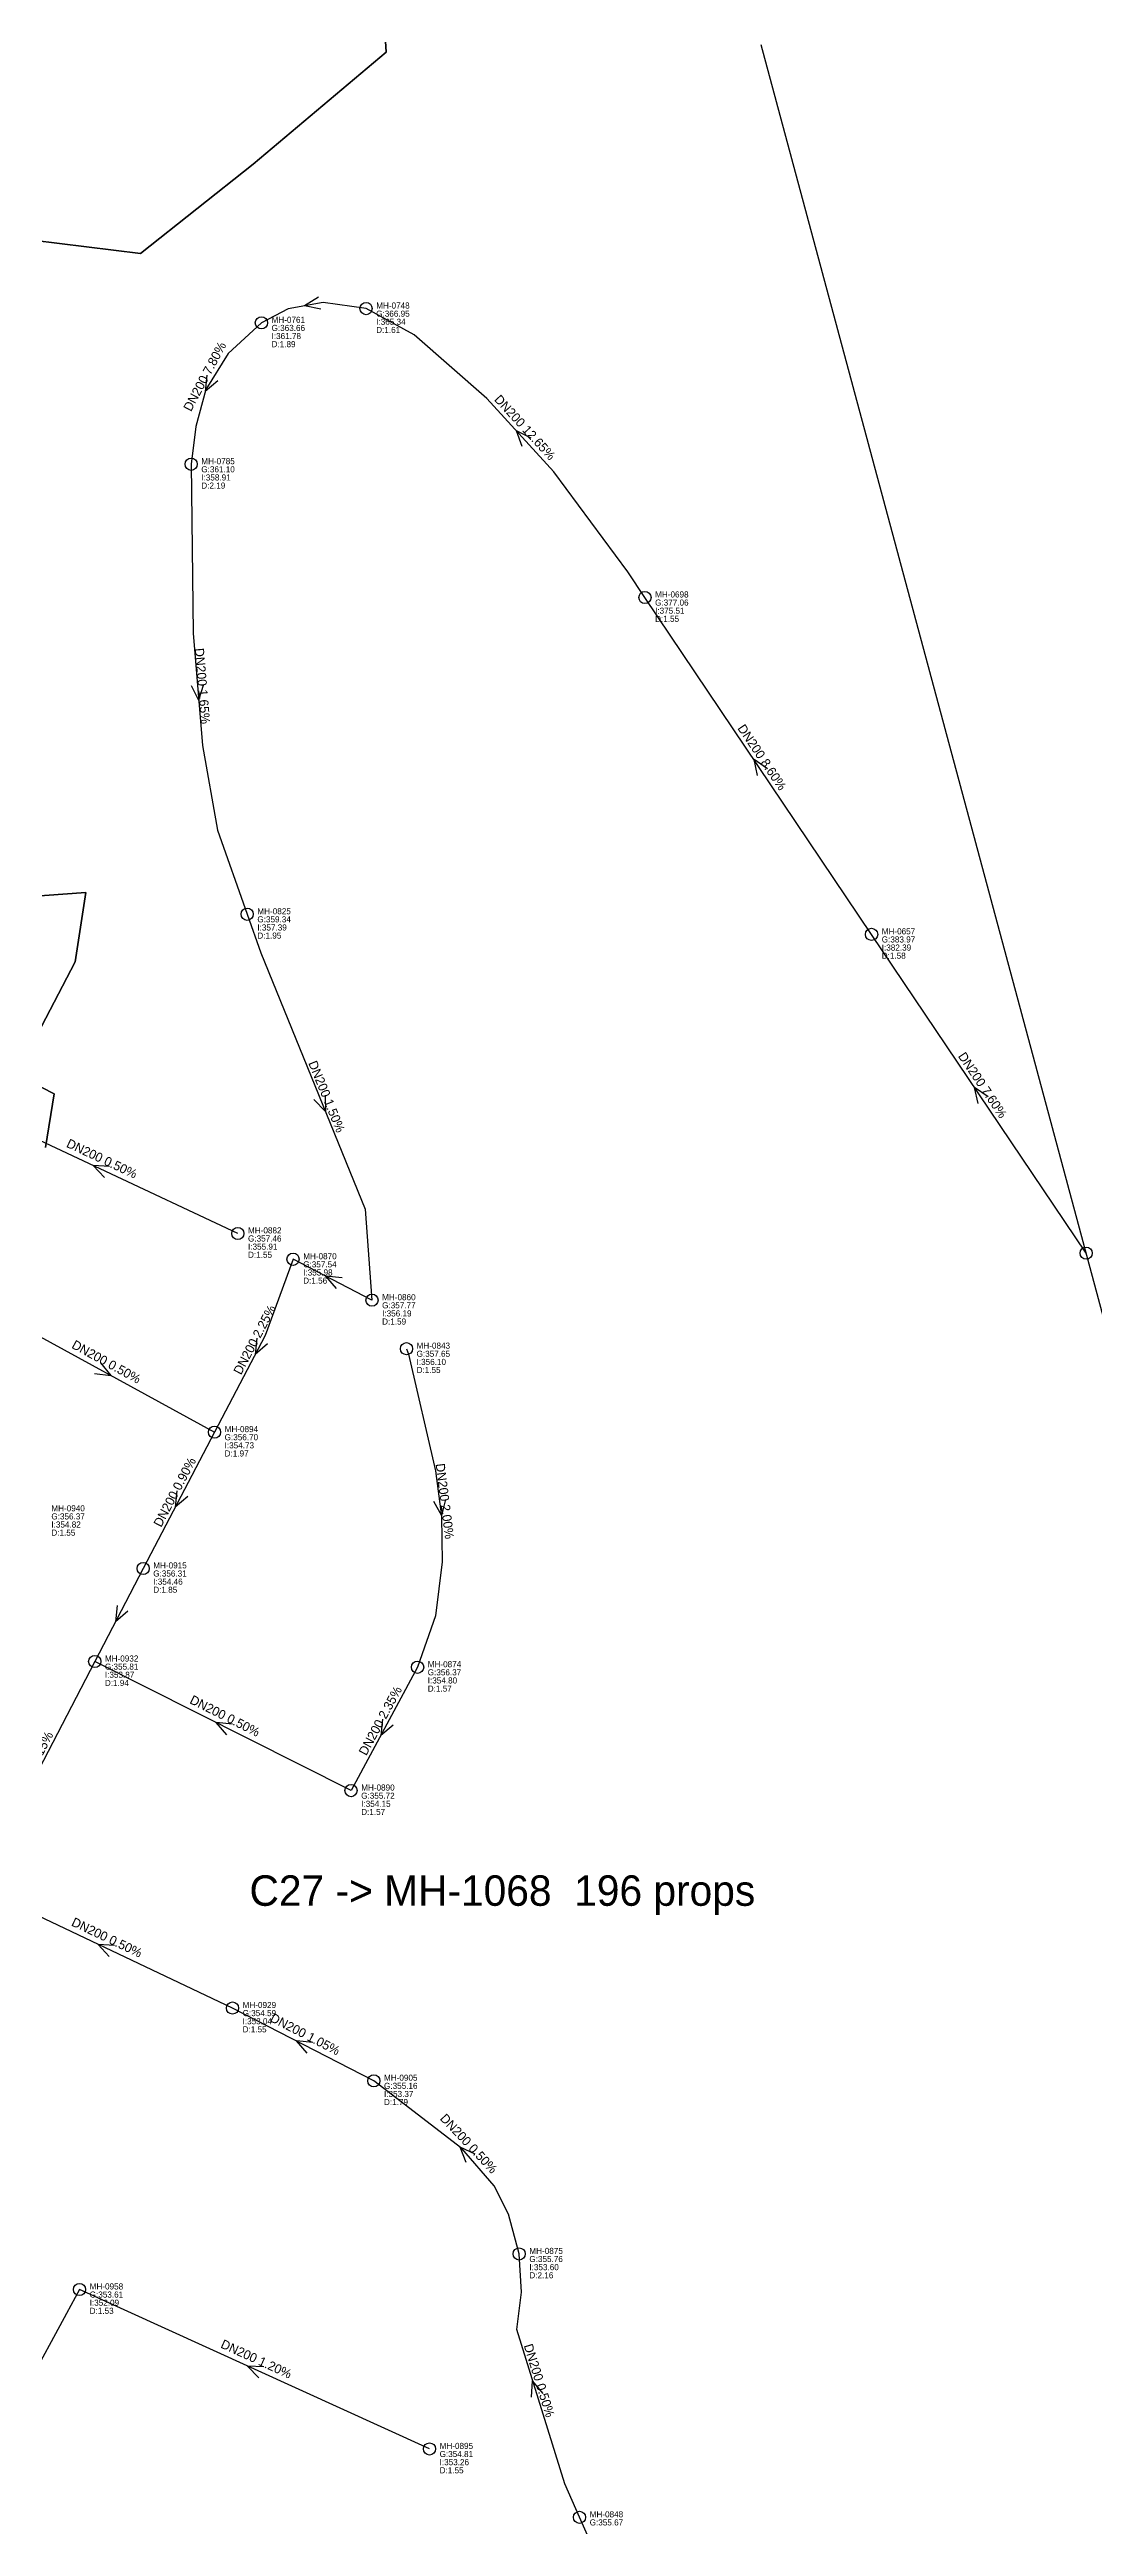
# Model space of a CAD drawing. Header units: metres. Extents: x 449149 to 451990, y 2566737 to 2570847.
# Drawn here: x 451067.4 to 451273.4, y 2567254.8 to 2567742.8 of the extents above; entities that cross this region are included whole.
import ezdxf
from ezdxf.enums import TextEntityAlignment as Align

# ---------------------------------------------------------------- set-up
doc = ezdxf.new("R2010")
doc.units = ezdxf.units.M
for name, color, linetype in [('SEW-CATCHMENT', 4, 'Continuous'), ('SEW-CATCHMENT-LABEL', 4, 'Continuous'), ('SEW-LABEL', 2, 'Continuous'), ('SEW-MH', 7, 'Continuous'), ('SEW-MH-LABEL', 8, 'Continuous'), ('SEW-PIPE-DN200', 3, 'Continuous')]:
    doc.layers.add(name, color=color, linetype=linetype)

msp = doc.modelspace()

# ---------------------------------------------------------------- linework, layer by layer
at = {"layer": 'SEW-CATCHMENT'}
for points in [[(451064.07, 2567705.29), (451085.38, 2567702.62), (451107.56, 2567720.25), (451133.78, 2567742.28), (451132.45, 2567763.78)], [(451132.45, 2567763.78), (451133.78, 2567742.28), (451107.56, 2567720.25), (451085.38, 2567702.62), (451064.07, 2567705.29)], [(451207.65, 2567743.81), (451437.78, 2566888.66)], [(451066.65, 2567526.48), (451068.33, 2567537.09), (451060.93, 2567540.92), (451072.45, 2567563.11), (451074.61, 2567576.74), (451007.6, 2567571.89)], [(451007.6, 2567571.89), (451074.61, 2567576.74), (451072.45, 2567563.11), (451060.93, 2567540.92), (451068.33, 2567537.09), (451066.65, 2567526.48)]]:
    msp.add_lwpolyline(points, dxfattribs=at)
at = {"layer": 'SEW-LABEL'}
for p, q in [((451120.44, 2567694.04), (451117.7, 2567692.33)), ((451120.87, 2567691.68), (451117.7, 2567692.33)), ((451098.46, 2567678.67), (451098.11, 2567675.46)), ((451100.58, 2567677.55), (451098.11, 2567675.46)), ((451160.6, 2567664.65), (451159.46, 2567667.68)), ((451162.37, 2567666.28), (451159.46, 2567667.68)), ((451095.36, 2567617.55), (451096.8, 2567614.66)), ((451097.75, 2567617.75), (451096.8, 2567614.66)), ((451206.96, 2567599.77), (451206.28, 2567602.93)), ((451208.95, 2567601.11), (451206.28, 2567602.93)), ((451119.54, 2567535.95), (451121.79, 2567533.62)), ((451121.77, 2567536.85), (451121.79, 2567533.62)), ((451250.44, 2567535.18), (451249.76, 2567538.34)), ((451252.43, 2567536.52), (451249.76, 2567538.34)), ((451078.23, 2567520.58), (451076.02, 2567522.94)), ((451079.25, 2567522.75), (451076.02, 2567522.94)), ((451123.98, 2567498.7), (451121.87, 2567501.15)), ((451125.08, 2567500.83), (451121.87, 2567501.15)), ((451108.28, 2567488.92), (451107.95, 2567485.7)), ((451110.41, 2567487.8), (451107.95, 2567485.7)), ((451076.32, 2567481.96), (451079.53, 2567481.58)), ((451077.47, 2567484.07), (451079.53, 2567481.58)), ((451092.54, 2567458.89), (451092.21, 2567455.68)), ((451094.66, 2567457.78), (451092.21, 2567455.68)), ((451143.09, 2567456.85), (451144.65, 2567454.03)), ((451145.47, 2567457.15), (451144.65, 2567454.03)), ((451080.73, 2567436.29), (451080.41, 2567433.07)), ((451082.86, 2567435.18), (451080.41, 2567433.07)), ((451133.07, 2567413.85), (451132.7, 2567410.64)), ((451102.4, 2567410.78), (451100.26, 2567413.2)), ((451103.47, 2567412.92), (451100.26, 2567413.2)), ((451135.18, 2567412.71), (451132.7, 2567410.64)), ((451079.21, 2567367.14), (451077.01, 2567369.51)), ((451080.23, 2567369.31), (451077.01, 2567369.51)), ((451118.2, 2567348.05), (451116.08, 2567350.49)), ((451119.3, 2567350.19), (451116.08, 2567350.49)), ((451149.56, 2567326.53), (451148.38, 2567329.54)), ((451151.31, 2567328.18), (451148.38, 2567329.54)), ((451108.69, 2567284.1), (451106.46, 2567286.43)), ((451109.69, 2567286.28), (451106.46, 2567286.43)), ((451162.4, 2567280.33), (451162.65, 2567283.55)), ((451164.69, 2567281.05), (451162.65, 2567283.55))]:
    msp.add_line(p, q, dxfattribs=at)
at = {"layer": 'SEW-MH'}
for centre in [(451129.81, 2567691.79), (451109.19, 2567688.98), (451095.34, 2567661.12), (451184.78, 2567634.87), (451106.39, 2567572.46), (451229.45, 2567568.5), (451104.55, 2567509.58), (451271.74, 2567505.68), (451115.42, 2567504.49), (451130.98, 2567496.42), (451137.77, 2567486.87), (451099.94, 2567470.43), (451085.87, 2567443.58), (451076.34, 2567425.23), (451139.97, 2567424.11), (451126.85, 2567399.81), (451103.48, 2567356.97), (451131.35, 2567342.64), (451160, 2567308.52), (451073.34, 2567301.52), (451142.31, 2567270.1), (451171.89, 2567256.63)]:
    msp.add_circle(centre, 1.2, dxfattribs=at)
at = {"layer": 'SEW-PIPE-DN200'}
for points in [[(451129.81, 2567691.79), (451129.81, 2567691.79), (451121.35, 2567692.98), (451114.43, 2567691.74), (451109.19, 2567688.98), (451109.19, 2567688.98)], [(451184.78, 2567634.87), (451181.39, 2567639.9), (451166.82, 2567659.65), (451153.6, 2567674.06), (451139.27, 2567686.6), (451129.81, 2567691.79)], [(451109.19, 2567688.98), (451102.64, 2567682.94), (451098.25, 2567675.87), (451096.26, 2567668.55), (451095.34, 2567661.12)], [(451095.34, 2567661.12), (451095.34, 2567661.12), (451095.71, 2567627.86), (451097.55, 2567605.69), (451100.55, 2567589.02), (451106.39, 2567572.46)], [(451229.45, 2567568.5), (451184.78, 2567634.87)], [(451106.39, 2567572.46), (451109.07, 2567564.85), (451129.64, 2567514.33), (451130.98, 2567496.42)], [(451271.74, 2567505.68), (451229.45, 2567568.5)], [(451104.55, 2567509.58), (451050.21, 2567535.02)], [(451115.42, 2567504.49), (451109.93, 2567489.47), (451099.94, 2567470.43)], [(451130.98, 2567496.42), (451115.42, 2567504.49)], [(451056.48, 2567494.17), (451099.94, 2567470.43)], [(451137.77, 2567486.87), (451138.18, 2567485.82), (451143.48, 2567462.8), (451144.69, 2567453.83), (451144.8, 2567444.86), (451143.5, 2567434.27), (451139.97, 2567424.11), (451139.97, 2567424.11)], [(451099.94, 2567470.43), (451085.87, 2567443.58)], [(451085.87, 2567443.58), (451076.34, 2567425.23)], [(451076.34, 2567425.23), (451053.25, 2567380.76)], [(451126.85, 2567399.81), (451076.34, 2567425.23)], [(451139.97, 2567424.11), (451126.85, 2567399.81)], [(451103.48, 2567356.97), (451053.25, 2567380.76)], [(451131.35, 2567342.64), (451131.35, 2567342.64), (451103.48, 2567356.97)], [(451160, 2567308.52), (451157.88, 2567316.37), (451155.03, 2567321.92), (451148.68, 2567329.29), (451131.35, 2567342.64)], [(451171.89, 2567256.63), (451168.97, 2567263.24), (451159.53, 2567293.61), (451160.42, 2567300.96), (451160, 2567308.52), (451160, 2567308.52)], [(451073.34, 2567301.52), (451053.61, 2567265.27)], [(451142.31, 2567270.1), (451073.34, 2567301.52)], [(451176.91, 2567245.27), (451171.89, 2567256.63)]]:
    msp.add_lwpolyline(points, dxfattribs=at)

# ---------------------------------------------------------------- texts
at = {"layer": 'SEW-CATCHMENT-LABEL'}
msp.add_text('C27 -> MH-1068  196 props', height=6, dxfattribs=at).set_placement((451156.68, 2567377.11), align=Align.CENTER)
at = {"layer": 'SEW-LABEL'}
for s, rotation, p in [('DN200 7.80%', 61.9881, (451098.82, 2567677.99)), ('DN200 12.65%', 312.54, (451160.47, 2567667.77)), ('DN200 1.65%', -85.2414, (451096.68, 2567617.36)), ('DN200 8.60%', 303.9444, (451207.12, 2567602.89)), ('DN200 7.60%', 303.9444, (451250.59, 2567538.29)), ('DN200 1.50%', -67.8403, (451121.22, 2567536.21)), ('DN200 0.50%', 334.9115, (451077.38, 2567523.5)), ('DN200 2.25%', 62.333, (451108.65, 2567488.23)), ('DN200 0.50%', -28.6466, (451078.21, 2567483.5)), ('DN200 0.90%', 62.3334, (451092.9, 2567458.2)), ('DN200 2.00%', -82.8176, (451144.46, 2567456.72)), ('DN200 0.50%', 333.2937, (451101.6, 2567413.72)), ('DN200 2.35%', 61.6345, (451133.41, 2567413.16)), ('DN200 1.15%', 62.5622, (451064.79, 2567404.19)), ('DN200 0.50%', 334.6569, (451078.36, 2567370.06)), ('DN200 1.05%', 332.7927, (451117.41, 2567351.01)), ('DN200 0.50%', 313.3643, (451149.41, 2567329.65)), ('DN200 1.20%', 335.5093, (451107.82, 2567287.01)), ('DN200 0.50%', 287.2553, (451163.1, 2567283.32))]:
    msp.add_text(s, height=1.8, rotation=rotation, dxfattribs=at).set_placement(p, align=Align.CENTER)
at = {"layer": 'SEW-MH-LABEL'}
for s, p in [('MH-0748', (451131.81, 2567691.79)), ('G:363.66', (451111.19, 2567687.38)), ('MH-0761', (451111.19, 2567688.98)), ('I:361.78', (451111.19, 2567685.78)), ('G:366.95', (451131.81, 2567690.19)), ('D:1.61', (451131.81, 2567686.99)), ('I:365.34', (451131.81, 2567688.59)), ('D:1.89', (451111.19, 2567684.18)), ('MH-0785', (451097.34, 2567661.12)), ('G:361.10', (451097.34, 2567659.52)), ('D:2.19', (451097.34, 2567656.32)), ('I:358.91', (451097.34, 2567657.92)), ('G:377.06', (451186.78, 2567633.27)), ('MH-0698', (451186.78, 2567634.87)), ('D:1.55', (451186.78, 2567630.07)), ('I:375.51', (451186.78, 2567631.67)), ('G:359.34', (451108.39, 2567570.86)), ('MH-0825', (451108.39, 2567572.46)), ('I:357.39', (451108.39, 2567569.26)), ('MH-0657', (451231.45, 2567568.5)), ('D:1.95', (451108.39, 2567567.66)), ('G:383.97', (451231.45, 2567566.9)), ('D:1.58', (451231.45, 2567563.7)), ('I:382.39', (451231.45, 2567565.3)), ('G:357.46', (451106.55, 2567507.98)), ('MH-0882', (451106.55, 2567509.58)), ('I:355.91', (451106.55, 2567506.38)), ('D:1.55', (451106.55, 2567504.78)), ('G:357.54', (451117.42, 2567502.89)), ('MH-0870', (451117.42, 2567504.49)), ('I:355.98', (451117.42, 2567501.29)), ('D:1.56', (451117.42, 2567499.69)), ('MH-0860', (451132.98, 2567496.42)), ('G:357.77', (451132.98, 2567494.82)), ('D:1.59', (451132.98, 2567491.62)), ('I:356.19', (451132.98, 2567493.22)), ('MH-0843', (451139.77, 2567486.87)), ('G:357.65', (451139.77, 2567485.27)), ('D:1.55', (451139.77, 2567482.07)), ('I:356.10', (451139.77, 2567483.67)), ('G:356.70', (451101.94, 2567468.83)), ('MH-0894', (451101.94, 2567470.43)), ('I:354.73', (451101.94, 2567467.23)), ('D:1.97', (451101.94, 2567465.63)), ('G:356.37', (451067.79, 2567453.23)), ('MH-0940', (451067.79, 2567454.83)), ('I:354.82', (451067.79, 2567451.63)), ('D:1.55', (451067.79, 2567450.03)), ('G:356.31', (451087.87, 2567441.98)), ('MH-0915', (451087.87, 2567443.58)), ('D:1.85', (451087.87, 2567438.78)), ('I:354.46', (451087.87, 2567440.38)), ('G:355.81', (451078.34, 2567423.63)), ('MH-0932', (451078.34, 2567425.23)), ('I:353.87', (451078.34, 2567422.03)), ('G:356.37', (451141.97, 2567422.51)), ('MH-0874', (451141.97, 2567424.11)), ('D:1.94', (451078.34, 2567420.43)), ('D:1.57', (451141.97, 2567419.31)), ('I:354.80', (451141.97, 2567420.91)), ('G:355.72', (451128.85, 2567398.21)), ('MH-0890', (451128.85, 2567399.81)), ('D:1.57', (451128.85, 2567395.01)), ('I:354.15', (451128.85, 2567396.61)), ('G:354.59', (451105.48, 2567355.37)), ('MH-0929', (451105.48, 2567356.97)), ('I:353.04', (451105.48, 2567353.77)), ('D:1.55', (451105.48, 2567352.17)), ('G:355.16', (451133.35, 2567341.04)), ('MH-0905', (451133.35, 2567342.64)), ('I:353.37', (451133.35, 2567339.44)), ('D:1.79', (451133.35, 2567337.84)), ('G:355.76', (451162, 2567306.92)), ('MH-0875', (451162, 2567308.52)), ('I:353.60', (451162, 2567305.32)), ('MH-0958', (451075.34, 2567301.52)), ('D:2.16', (451162, 2567303.72)), ('G:353.61', (451075.34, 2567299.92)), ('D:1.53', (451075.34, 2567296.72)), ('I:352.09', (451075.34, 2567298.32)), ('G:354.81', (451144.31, 2567268.5)), ('MH-0895', (451144.31, 2567270.1)), ('I:353.26', (451144.31, 2567266.9)), ('D:1.55', (451144.31, 2567265.3)), ('MH-0848', (451173.89, 2567256.63)), ('G:355.67', (451173.89, 2567255.03))]:
    msp.add_text(s, height=1.2, dxfattribs=at).set_placement(p)

doc.saveas('drawing.dxf')
